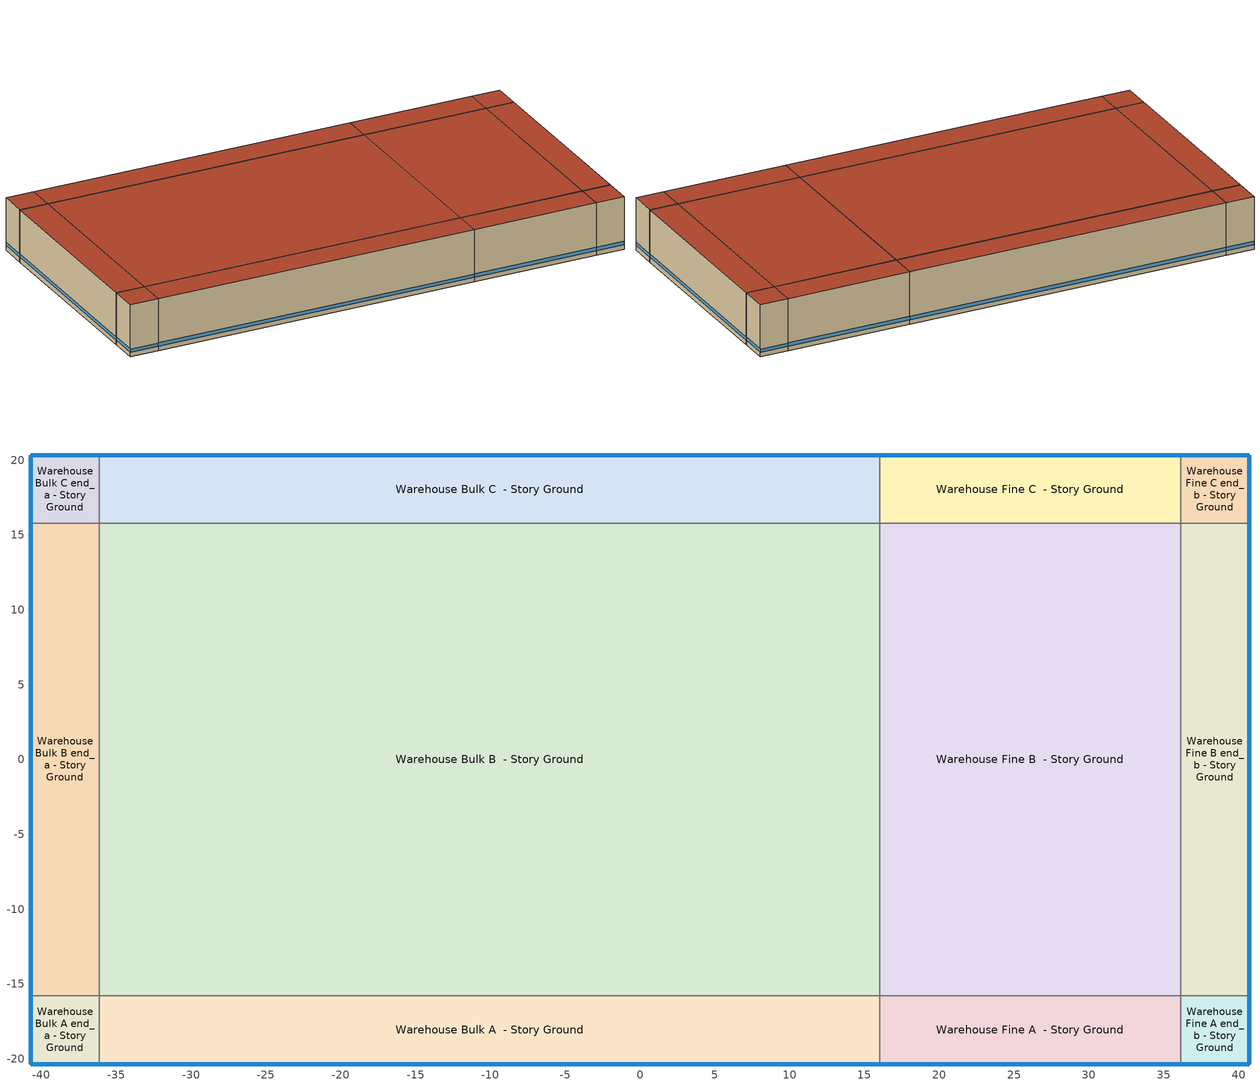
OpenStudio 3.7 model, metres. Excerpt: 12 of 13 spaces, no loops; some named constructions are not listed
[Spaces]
Warehouse Bulk A end_a - Story Ground
 floor ground (Foundation F 126 Perim 914 Area 209): -40.7,-20.35 -40.7,-15.78 -36.13,-15.78 -36.13,-20.35 z0
 wall outside: -40.7,-15.78 -40.7,-20.35 -36.13,-20.35 z0:8.53
 wall to Warehouse Bulk B end_a - Story Ground: -36.13,-15.78 -40.7,-15.78 z0:8.53
 wall to Warehouse Bulk A  - Story Ground: -36.13,-20.35 -36.13,-15.78 z0:8.53
 window (Window U-1.01 SHGC 0.74): -40.7,-15.8 -40.7,-20.33 / -40.68,-20.35 -36.15,-20.35 z0.76:1.28
 roof outside: -36.13,-20.35 -36.13,-15.78 -40.7,-15.78 -40.7,-20.35 z8.53
Warehouse Bulk B end_a - Story Ground
 floor ground (Foundation F 126 Perim 3156 Area 14428): -40.7,-15.78 -40.7,15.78 -36.13,15.78 -36.13,-15.78 z0
 wall outside: -40.7,15.78 -40.7,-15.78 z0:8.53
 wall to Warehouse Bulk C end_a - Story Ground: -36.13,15.78 -40.7,15.78 z0:8.53
 wall to Warehouse Bulk B  - Story Ground: -36.13,-15.78 -36.13,15.78 z0:8.53
 window (Window U-1.01 SHGC 0.74): -40.7,15.75 -40.7,-15.75 z0.76:1.27
 roof outside: -36.13,-15.78 -36.13,15.78 -40.7,15.78 -40.7,-15.78 z8.53
Warehouse Bulk C end_a - Story Ground
 floor ground (Foundation F 126 Perim 914 Area 209): -40.7,15.78 -40.7,20.35 -36.13,20.35 -36.13,15.78 z0
 wall outside: -36.13,20.35 -40.7,20.35 -40.7,15.78 z0:8.53
 wall to Warehouse Bulk C  - Story Ground: -36.13,15.78 -36.13,20.35 z0:8.53
 window (Window U-1.01 SHGC 0.74): -40.7,20.33 -40.7,15.8 / -36.15,20.35 -40.68,20.35 z0.76:1.28
 roof outside: -36.13,15.78 -36.13,20.35 -40.7,20.35 -40.7,15.78 z8.53
Warehouse Bulk A  - Story Ground
 floor ground (Foundation F 126 Perim 5216 Area 23848): -36.13,-20.35 -36.13,-15.78 16.03,-15.78 16.03,-20.35 z0
 wall outside: -36.13,-20.35 16.03,-20.35 z0:8.53
 wall to Warehouse Bulk B  - Story Ground: 16.03,-15.78 -36.13,-15.78 z0:8.53
 wall to Warehouse Fine A  - Story Ground: 16.03,-20.35 16.03,-15.78 z0:8.53
 window (Window U-1.01 SHGC 0.74): -36.1,-20.35 16.01,-20.35 z0.76:1.27
 roof outside: 16.03,-20.35 16.03,-15.78 -36.13,-15.78 -36.13,-20.35 z8.53
Warehouse Bulk B  - Story Ground
 floor ground (Foundation F 126 Perim 0 Area 164606): -36.13,-15.78 -36.13,15.78 16.03,15.78 16.03,-15.78 z0
 wall to Warehouse Bulk C  - Story Ground: 16.03,15.78 -36.13,15.78 z0:8.53
 wall to Warehouse Fine B  - Story Ground: 16.03,-15.78 16.03,15.78 z0:8.53
 roof outside: 16.03,-15.78 16.03,15.78 -36.13,15.78 -36.13,-15.78 z8.53
Warehouse Bulk C  - Story Ground
 floor ground (Foundation F 126 Perim 5216 Area 23848): -36.13,15.78 -36.13,20.35 16.03,20.35 16.03,15.78 z0
 wall outside: 16.03,20.35 -36.13,20.35 z0:8.53
 wall to Warehouse Fine C  - Story Ground: 16.03,15.78 16.03,20.35 z0:8.53
 window (Window U-1.01 SHGC 0.74): 16.01,20.35 -36.1,20.35 z0.76:1.27
 roof outside: 16.03,15.78 16.03,20.35 -36.13,20.35 -36.13,15.78 z8.53
Warehouse Fine A  - Story Ground
 floor ground (Foundation F 126 Perim 201 Area 9188): 16.03,-20.35 16.03,-15.78 36.13,-15.78 36.13,-20.35 z0
 wall outside: 16.03,-20.35 36.13,-20.35 z0:8.53
 wall to Warehouse Fine B  - Story Ground: 36.13,-15.78 16.03,-15.78 z0:8.53
 wall to Warehouse Fine A end_b - Story Ground: 36.13,-20.35 36.13,-15.78 z0:8.53
 window (Window U-1.01 SHGC 0.74): 16.06,-20.35 36.1,-20.35 z0.76:1.28
 roof outside: 36.13,-20.35 36.13,-15.78 16.03,-15.78 16.03,-20.35 z8.53
Warehouse Fine B  - Story Ground
 floor ground (Foundation F 126 Perim 0 Area 6342): 16.03,-15.78 16.03,15.78 36.13,15.78 36.13,-15.78 z0
 wall to Warehouse Fine C  - Story Ground: 36.13,15.78 16.03,15.78 z0:8.53
 wall to Warehouse Fine B end_b - Story Ground: 36.13,-15.78 36.13,15.78 z0:8.53
 roof outside: 36.13,-15.78 36.13,15.78 16.03,15.78 16.03,-15.78 z8.53
Warehouse Fine C  - Story Ground
 floor ground (Foundation F 126 Perim 201 Area 9188): 16.03,15.78 16.03,20.35 36.13,20.35 36.13,15.78 z0
 wall outside: 36.13,20.35 16.03,20.35 z0:8.53
 wall to Warehouse Fine C end_b - Story Ground: 36.13,15.78 36.13,20.35 z0:8.53
 window (Window U-1.01 SHGC 0.74): 36.1,20.35 16.06,20.35 z0.76:1.28
 roof outside: 36.13,15.78 36.13,20.35 16.03,20.35 16.03,15.78 z8.53
Warehouse Fine A end_b - Story Ground
 floor ground (Foundation F 126 Perim 914 Area 209): 36.13,-20.35 36.13,-15.78 40.7,-15.78 40.7,-20.35 z0
 wall outside: 36.13,-20.35 40.7,-20.35 40.7,-15.78 z0:8.53
 wall to Warehouse Fine B end_b - Story Ground: 40.7,-15.78 36.13,-15.78 z0:8.53
 window (Window U-1.01 SHGC 0.74): 36.15,-20.35 40.68,-20.35 / 40.7,-20.33 40.7,-15.8 z0.76:1.28
 roof outside: 40.7,-20.35 40.7,-15.78 36.13,-15.78 36.13,-20.35 z8.53
Warehouse Fine B end_b - Story Ground
 floor ground (Foundation F 126 Perim 3156 Area 14428): 36.13,-15.78 36.13,15.78 40.7,15.78 40.7,-15.78 z0
 wall outside: 40.7,-15.78 40.7,15.78 z0:8.53
 wall to Warehouse Fine C end_b - Story Ground: 40.7,15.78 36.13,15.78 z0:8.53
 window (Window U-1.01 SHGC 0.74): 40.7,-15.75 40.7,15.75 z0.76:1.27
 roof outside: 40.7,-15.78 40.7,15.78 36.13,15.78 36.13,-15.78 z8.53
Warehouse Fine C end_b - Story Ground
 floor ground (Foundation F 126 Perim 914 Area 209): 36.13,15.78 36.13,20.35 40.7,20.35 40.7,15.78 z0
 wall outside: 40.7,15.78 40.7,20.35 36.13,20.35 z0:8.53
 window (Window U-1.01 SHGC 0.74): 40.68,20.35 36.15,20.35 / 40.7,15.8 40.7,20.33 z0.76:1.28
 roof outside: 40.7,15.78 40.7,20.35 36.13,20.35 36.13,15.78 z8.53
[Schedule:Ruleset]
Name | Default Day Schedule | Summer Design Day Schedule | Winter Design Day Schedule
Warehouse BLDG_LIGHT_STORAGE_SCH | Warehouse BLDG_LIGHT_STORAGE_SCH Default | Warehouse BLDG_LIGHT_STORAGE_SCH Summer Design Day | Warehouse BLDG_LIGHT_STORAGE_SCH Winter Design Day
Warehouse Bldg Equip | Warehouse Bldg Equip Default | Warehouse Bldg Equip Summer Design Day | Warehouse Bldg Equip Winter Design Day
Clothing Schedule | Clothing Schedule Default Winter Clothes
Warehouse BLDG_LIGHT_OFFICE_SCH | Warehouse BLDG_LIGHT_OFFICE_SCH Default | Warehouse BLDG_LIGHT_OFFICE_SCH Summer Design Day | Warehouse BLDG_LIGHT_OFFICE_SCH Winter Design Day
Warehouse Office_Plug_SCH | Warehouse Office_Plug_SCH Default | Warehouse Office_Plug_SCH Summer Design Day | Warehouse Office_Plug_SCH Winter Design Day
[Schedule:Day]
Warehouse Bldg Occ WntrDsn|Wknd Day: Yes, 8, 30, 0, 24, 0, 0
Warehouse BLDG_LIGHT_STORAGE_SCH Default: Yes, 8, 30, 0.1, 24, 0, 0.1
Warehouse BLDG_LIGHT_STORAGE_SCH Summer Design Day; Always On Default; Clothing Schedule Default Winter Clothes; Warehouse BLDG_LIGHT_OFFICE_SCH Summer Design Day; Warehouse Office_Plug_SCH Summer Design Day: 24, 0, 1
Warehouse BLDG_LIGHT_STORAGE_SCH Wkdy Day: Yes, 6, 0, 0.1, 6, 15, 0.225, 6, 30, 0.35, 6, 45, 0.475, 7, 0, 0.6, 7, 15, 0.6375, 7, 30, 0.675, 7, 45, 0.7125, 8, 0, 0.75, 8, 15, 0.775, 8, 30, 0.8, 8, 45, 0.825, 9, 0, 0.85, 14, 0, 0.85, 14, 15, 0.825, 14, 30, 0.8, 14, 45, 0.775, 15, 0, 0.75, 15, 15, 0.7125, 15, 30, 0.675, 15, 45, 0.6375, 16, 0, 0.6, 16, 15, 0.475, 16, 30, 0.35, 16, 45, 0.225, 17, 0, 0.1, 24, 0, 0.1
Warehouse BLDG_LIGHT_STORAGE_SCH Winter Design Day; Work Efficiency Schedule Default; Warehouse BLDG_LIGHT_OFFICE_SCH Winter Design Day; Warehouse Office_Plug_SCH Winter Design Day: 24, 0, 0
Warehouse Bldg Equip Default: Yes, 7, 30, 0.25, 15, 30, 1, 24, 0, 0.25
Warehouse Bldg Equip Summer Design Day; Warehouse Bldg Equip Winter Design Day: 8, 0, 0.25, 17, 0, 1, 24, 0, 0.25
Warehouse Bldg Equip Wknd|Hol Day: Yes, 8, 30, 0.25, 24, 0, 0.25
Clothing Schedule Summer Clothes: 24, 0, 0.5
Air Velocity Schedule Default: 24, 0, 0.2
Warehouse BLDG_LIGHT_OFFICE_SCH Default: Yes, 8, 30, 0.18, 24, 0, 0.18
Warehouse BLDG_LIGHT_OFFICE_SCH Wkdy Day: Yes, 5, 0, 0.18, 5, 15, 0.184186, 5, 30, 0.188371, 5, 45, 0.192556, 6, 0, 0.196742, 6, 15, 0.237373, 6, 30, 0.278005, 6, 45, 0.318636, 7, 0, 0.359268, 7, 15, 0.434115, 7, 30, 0.508963, 7, 45, 0.583811, 8, 0, 0.658658, 10, 30, 0.658658, 10, 45, 0.639412, 11, 0, 0.620165, 11, 15, 0.600919, 11, 30, 0.581672, 11, 45, 0.600919, 12, 0, 0.620165, 12, 15, 0.639412, 12, 30, 0.658658, 15, 0, 0.658658, 15, 15, 0.624442, 15, 30, 0.590226, 15, 45, 0.55601, 16, 0, 0.521794, 16, 15, 0.436345, 16, 30, 0.350897, 16, 45, 0.265448, 17, 0, 0.18, 24, 0, 0.18
Warehouse Office_Plug_SCH Default: Yes, 8, 30, 0.25545, 24, 0, 0.25545
Warehouse Office_Plug_SCH Wkdy Day: Yes, 5, 0, 0.25545, 5, 15, 0.264289, 5, 30, 0.273128, 5, 45, 0.281967, 6, 0, 0.290807, 6, 15, 0.339274, 6, 30, 0.387742, 6, 45, 0.43621, 7, 0, 0.484677, 7, 15, 0.605847, 7, 30, 0.727016, 7, 45, 0.848186, 8, 0, 0.969355, 15, 0, 0.969355, 15, 15, 0.848186, 15, 30, 0.727016, 15, 45, 0.605847, 16, 0, 0.484677, 16, 15, 0.427371, 16, 30, 0.370064, 16, 45, 0.312757, 17, 0, 0.25545, 24, 0, 0.25545
Warehouse HtgSetp Sat Day: Yes, 2, 30, 21.1, 14, 30, 16.6556, 24, 0, 21.1
Warehouse HtgSetp Sun Day: Yes, 8, 30, 16.6556, 24, 0, 16.6556
Warehouse Cooling Setpoint Sat Day: Yes, 0, 30, 24, 16, 30, 24, 24, 0, 24
Warehouse Cooling Setpoint Wkdy|SmrDsn Day: Yes, 5, 30, 24, 15, 30, 24, 24, 0, 24
Building Hours of Operation NonResidential Sunday: 8, 30, 0, 18, 0, 1, 24, 0, 0
autogen Warehouse Activity 0_day_sch: Yes, 24, 0, 120
autogen Warehouse ClgSetp BulkStorage 0_day_sch: Yes, 24, 0, 50
autogen Warehouse ClgSetp FineStorage 0_day_sch: Yes, 24, 0, 26.7
autogen Warehouse HtgSetp BulkStorage 0_day_sch: Yes, 24, 0, 7.2
autogen Warehouse HtgSetp FineStorage 0_day_sch: Yes, 24, 0, 15.56
[Schedule:Rule] Rule Order=0; Date Specification Type=DateRange; Start Day=1
Name | Schedule Ruleset | Day Schedule | Apply Monday | Apply Tuesday | Apply Wednesday | Apply Thursday | Apply Friday | Start Month | End Month | End Day | Apply Sunday | Apply Saturday
Schedule Rule 2 | Warehouse BLDG_LIGHT_STORAGE_SCH | Warehouse BLDG_LIGHT_STORAGE_SCH Wkdy Day | Yes | Yes | Yes | Yes | Yes | 1 | 12 | 31
Schedule Rule 4 | Warehouse Bldg Equip | Warehouse Bldg Equip Wknd|Hol Day |  |  |  |  |  | 1 | 12 | 31 | Yes | Yes
Schedule Rule 5 | Clothing Schedule | Clothing Schedule Summer Clothes |  |  |  |  |  | 5 | 9 | 30
Schedule Rule 6 | Warehouse BLDG_LIGHT_OFFICE_SCH | Warehouse BLDG_LIGHT_OFFICE_SCH Wkdy Day | Yes | Yes | Yes | Yes | Yes | 1 | 12 | 31
Schedule Rule 7 | Warehouse Office_Plug_SCH | Warehouse Office_Plug_SCH Wkdy Day | Yes | Yes | Yes | Yes | Yes | 1 | 12 | 31
